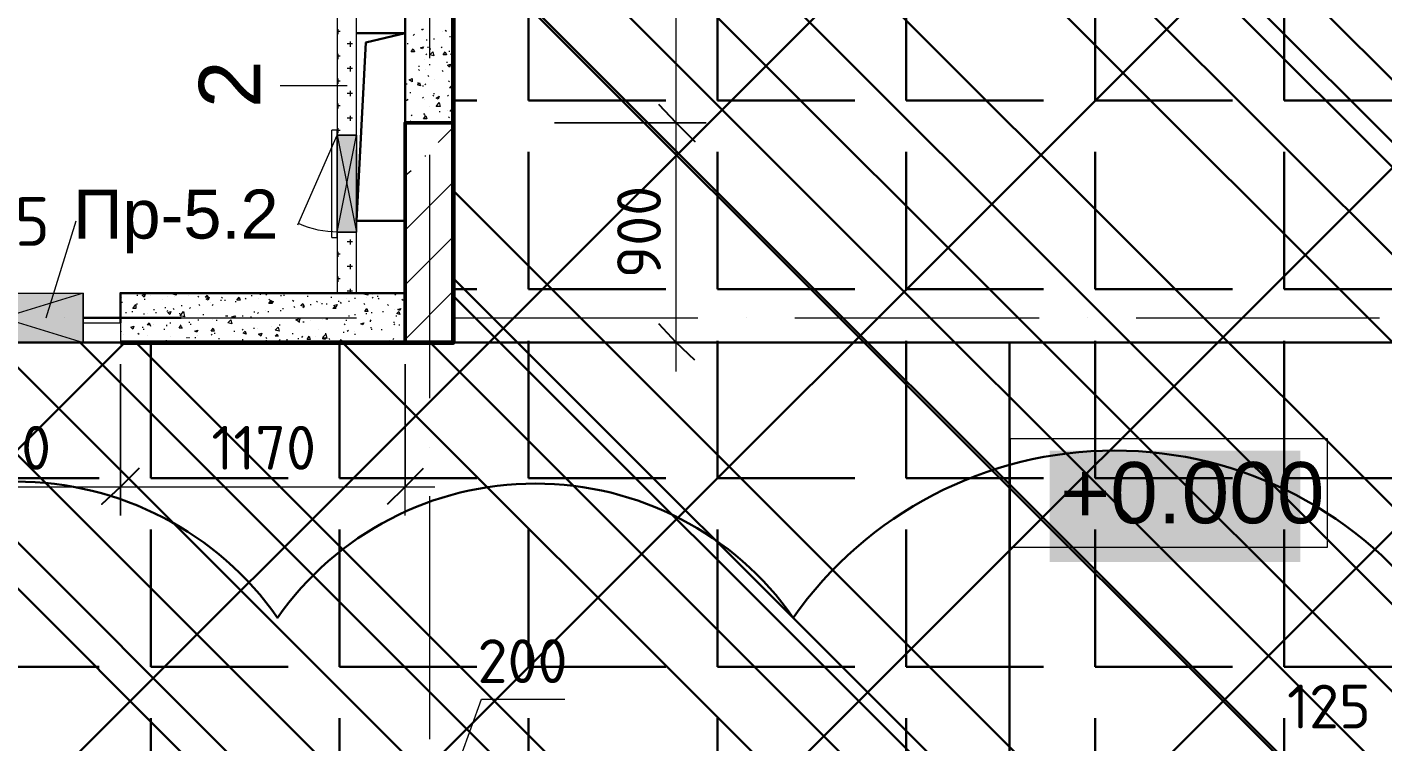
# Model space of a CAD drawing. Header units: millimetres. Extents: x -84737 to 172119, y -43083 to 59399.
# Drawn here: x 22753 to 28318, y 45437 to 48373 of the extents above; entities that cross this region are included whole.
import ezdxf

# ---------------------------------------------------------------- set-up
doc = ezdxf.new("R2010")
doc.units = ezdxf.units.MM
for name, color, linetype, lineweight in [('17) Краска СТ-3.1 стена', 6, 'Continuous', 60), ('19) Краска ПТ-5 потолок', 161, 'Continuous', 30), ('20) Шпакл. баз. фин Стена', 40, 'Continuous', 60), ('22) Шпакл. баз. фин. Потолок', 102, 'Continuous', 30), ('3) Плинутс ПЛ-1', 6, 'Continuous', 30), ('5) Затарка материала', 160, 'Continuous', 30), ('6) Уборка мусора', 20, 'Continuous', 30), ('9) Плитка КР-2 600х600', 110, 'Continuous', 30)]:
    doc.layers.add(name, color=color, linetype=linetype, lineweight=lineweight)
for name, color, linetype in [('PDF _Аннотации', 7, 'Continuous'), ('PDF _Двери', 7, 'Continuous'), ('PDF _Марки', 7, 'Continuous'), ('PDF _Несущие колонны', 7, 'Continuous'), ('PDF _Обобщенные модели', 7, 'Continuous'), ('PDF _Окна', 7, 'Continuous'), ('PDF _Оси', 7, 'Continuous'), ('PDF _Перекрытия', 7, 'Continuous'), ('PDF _Размеры-100', 7, 'Continuous'), ('PDF _Стены', 7, 'Continuous'), ('PDF _Текст', 7, 'Continuous'), ('PDF _Элементы узлов', 7, 'Continuous')]:
    doc.layers.add(name, color=color, linetype=linetype)
doc.layers.add('PDF _Высотные отметки', color=7, linetype='Continuous', true_color=0xffffff)
doc.styles.add('PDF GOSTCommon', font='arial.ttf')
doc.styles.add('PDF ISOCPEUR', font='isocpeur.ttf')

msp = doc.modelspace()

# ---------------------------------------------------------------- hatches: boundary and pattern name
at = {"layer": '19) Краска ПТ-5 потолок'}
h = msp.add_hatch(dxfattribs=at)
h.set_pattern_fill('ANSI34', color=256, scale=80, angle=90)
h.paths.add_polyline_path([(22027.2, 47077.3), (10407.1, 47077.3), (10407.1, 45159.6), (12786.1, 45159.6), (12786.1, 44579.7), (22027.2, 44579.7)])
h.paths.add_polyline_path([(26785.3, 47077.3), (24503.6, 47077.3), (22027.2, 47077.3), (22027.2, 43580.7), (26785.3, 43580.7)])
h.paths.add_polyline_path([(34714, 47077.3), (26785.3, 47077.3), (26785.3, 44579.7), (34714, 44579.7)])
h.paths.add_polyline_path([(30256.5, 49778.1), (24503.6, 49778.1), (24503.6, 47077.3), (30256.5, 47077.3)])
h.paths.add_polyline_path([(44556.2, 47077.3), (39984.4, 47077.3), (34904.5, 47077.3), (34904.5, 44579.7), (44556.2, 44579.7)])
h.paths.add_polyline_path([(44556.2, 49096.5), (41457.5, 49096.5), (41457.5, 49778.1), (39984.4, 49778.1), (39984.4, 47077.3), (44556.2, 47077.3)])
at = {"layer": '22) Шпакл. баз. фин. Потолок'}
h = msp.add_hatch(dxfattribs=at)
h.set_pattern_fill('ANSI37', color=256, scale=333)
h.paths.add_polyline_path([(22027.2, 47077.3), (10407.1, 47077.3), (10407.1, 45159.6), (12786.1, 45159.6), (12786.1, 44579.7), (22027.2, 44579.7)])
h.paths.add_polyline_path([(26785.3, 47077.3), (24503.6, 47077.3), (22027.2, 47077.3), (22027.2, 43580.7), (26785.3, 43580.7)])
h.paths.add_polyline_path([(34714, 47077.3), (26785.3, 47077.3), (26785.3, 44579.7), (34714, 44579.7)])
h.paths.add_polyline_path([(30256.5, 49778.1), (24503.6, 49778.1), (24503.6, 47077.3), (30256.5, 47077.3)])
h.paths.add_polyline_path([(44556.2, 47077.3), (39984.4, 47077.3), (34904.5, 47077.3), (34904.5, 44579.7), (44556.2, 44579.7)])
h.paths.add_polyline_path([(44556.2, 49096.5), (41457.5, 49096.5), (41457.5, 49778.1), (39984.4, 49778.1), (39984.4, 47077.3), (44556.2, 47077.3)])
at = {"layer": '9) Плитка КР-2 600х600'}
h = msp.add_hatch(dxfattribs=at)
h.set_pattern_fill('ANGLE', color=256, scale=111)
h.set_pattern_definition([(0, (0, 0), (0, 775.335), [563.88, -211.455]), (90, (0, 0), (-775.335, 5e-14), [563.88, -211.455])])
h.paths.add_polyline_path([(22027.2, 47077.3), (10407.1, 47077.3), (10407.1, 45159.6), (12786.1, 45159.6), (12786.1, 44579.7), (22027.2, 44579.7)])
h.paths.add_polyline_path([(26785.3, 47077.3), (24503.6, 47077.3), (22027.2, 47077.3), (22027.2, 43580.7), (26785.3, 43580.7)])
h.paths.add_polyline_path([(34714, 47077.3), (26785.3, 47077.3), (26785.3, 44579.7), (34714, 44579.7)])
h.paths.add_polyline_path([(30256.5, 49778.1), (24503.6, 49778.1), (24503.6, 47077.3), (30256.5, 47077.3)])
h.paths.add_polyline_path([(44556.2, 47077.3), (39984.4, 47077.3), (34904.5, 47077.3), (34904.5, 44579.7), (44556.2, 44579.7)])
h.paths.add_polyline_path([(44556.2, 49096.5), (41457.5, 49096.5), (41457.5, 49778.1), (39984.4, 49778.1), (39984.4, 47077.3), (44556.2, 47077.3)])

# ---------------------------------------------------------------- linework, layer by layer
at = {"layer": '17) Краска СТ-3.1 стена'}
msp.add_lwpolyline([(23136.3, 47077.3), (24503.6, 47077.3), (24503.6, 49778.1)], dxfattribs=at)
at = {"layer": '20) Шпакл. баз. фин Стена'}
msp.add_lwpolyline([(23136.3, 47077.3), (24503.6, 47077.3), (24503.6, 49778.1)], dxfattribs=at)
at = {"layer": '3) Плинутс ПЛ-1'}
msp.add_lwpolyline([(23136.3, 47077.3), (24503.6, 47077.3), (24503.6, 49778.1)], dxfattribs=at)
at = {"layer": '5) Затарка материала'}
msp.add_lwpolyline([(14005.6, 44914.1, -0.520567), (15891.5, 45947, -0.520567), (18277.8, 45947, -0.520567), (21632.8, 45947, -0.520567), (23780.9, 45947, -0.520567), (25898.1, 45947, -0.520567), (28535.8, 45947, -0.520567), (30735.2, 45947, -0.520567), (33386.2, 45947, -0.520567), (35941.4, 45947, -0.520567), (38114.4, 45947, -0.520567), (40309.8, 45947, -0.520567), (41526.6, 44914.1, -0.520567), (38424.9, 44914.1, -0.520567), (34946.2, 44914.1, -0.520567), (31919.6, 44914.1, -0.520567), (29416.6, 44914.1, -0.520567), (26366.2, 44914.1, -0.520567), (24002.3, 44914.1, -0.520567), (20522.4, 44914.1, -0.520567), (17139.8, 44914.1, -0.520567)], format="xyb", close=True, dxfattribs=at)
at = {"layer": '6) Уборка мусора'}
msp.add_lwpolyline([(14005.6, 44914.1, -0.520567), (15891.5, 45947, -0.520567), (18277.8, 45947, -0.520567), (21632.8, 45947, -0.520567), (23780.9, 45947, -0.520567), (25898.1, 45947, -0.520567), (28535.8, 45947, -0.520567), (30735.2, 45947, -0.520567), (33386.2, 45947, -0.520567), (35941.4, 45947, -0.520567), (38114.4, 45947, -0.520567), (40309.8, 45947, -0.520567), (41526.6, 44914.1, -0.520567), (38424.9, 44914.1, -0.520567), (34946.2, 44914.1, -0.520567), (31919.6, 44914.1, -0.520567), (29416.6, 44914.1, -0.520567), (26366.2, 44914.1, -0.520567), (24002.3, 44914.1, -0.520567), (20522.4, 44914.1, -0.520567), (17139.8, 44914.1, -0.520567)], format="xyb", close=True, dxfattribs=at)
at = {"layer": '9) Плитка КР-2 600х600'}
for points in [[(24503.6, 47077.3), (30256.5, 47077.3), (30256.5, 49778.1), (24503.6, 49778.1)], [(22027.2, 47077.3), (26785.3, 47077.3), (26785.3, 43580.7), (22027.2, 43580.7)], [(26785.3, 47077.3), (34714, 47077.3), (34714, 44579.7), (26785.3, 44579.7)]]:
    msp.add_lwpolyline(points, close=True, dxfattribs=at)
at = {"layer": 'PDF _Аннотации', "lineweight": 9}
msp.add_lwpolyline([(26789.5, 46234.9), (26789.5, 46683.6), (28089.1, 46683.6), (28089.1, 46234.9)], close=True, dxfattribs=at)
at = {"layer": 'PDF _Высотные отметки', "transparency": 33554559}
for points in [[(26950.4, 46632.8), (26950.4, 46175.6), (27979, 46632.8)], [(26950.4, 46175.6), (27979, 46632.8), (27979, 46175.6)]]:
    msp.add_solid(points, dxfattribs=at)
at = {"layer": 'PDF _Двери', "lineweight": 18}
msp.add_lwpolyline([(22983.9, 47157.7), (23136.3, 47157.7), (23136.3, 47077.3), (22983.9, 47077.3)], dxfattribs=at)
at = {"layer": 'PDF _Марки', "lineweight": 9}
for points in [[(24067.6, 48131.3), (23792.4, 48131.3)], [(22831.5, 47178.9), (22954.2, 47576.8)]]:
    msp.add_lwpolyline(points, dxfattribs=at)
at = {"layer": 'PDF _Несущие колонны', "lineweight": 50}
msp.add_lwpolyline([(24503.6, 47077.3), (24503.6, 47978.9), (24304.6, 47978.9), (24304.6, 47077.3)], close=True, dxfattribs=at)
at = {"layer": 'PDF _Несущие колонны', "lineweight": 9}
for points in [[(24440.1, 47898.5), (24503.6, 47962)], [(24385.1, 47843.5), (24389.3, 47843.5)], [(24304.6, 47763.1), (24330, 47784.2)], [(24304.6, 47538.7), (24503.6, 47737.7)], [(24304.6, 47314.3), (24503.6, 47513.3)], [(24304.6, 47090), (24503.6, 47288.9)]]:
    msp.add_lwpolyline(points, dxfattribs=at)
at = {"layer": 'PDF _Обобщенные модели', "lineweight": 30}
for points in [[(24304.6, 47576.8), (24105.7, 47576.8), (24143.8, 48309.1), (24304.6, 48347.2), (24105.7, 48347.2)], [(22983.9, 47178.9), (23386, 47178.9)]]:
    msp.add_lwpolyline(points, dxfattribs=at)
at = {"layer": 'PDF _Окна', "color": 8, "true_color": 0x808080, "transparency": 33554559}
for points in [[(24025.2, 47928.2), (24025.2, 47530.2), (24105.7, 47928.2)], [(24025.2, 47530.2), (24105.7, 47928.2), (24105.7, 47530.2)], [(22323.5, 47077.3), (22983.9, 47077.3), (22323.5, 47280.5)], [(22983.9, 47077.3), (22323.5, 47280.5), (22983.9, 47280.5)]]:
    msp.add_solid(points, dxfattribs=at)
at = {"layer": 'PDF _Оси', "lineweight": 9}
for points in [[(24406.2, 48245.6), (24406.2, 49244.7)], [(24406.2, 48046.7), (24406.2, 48046.7)], [(24406.2, 46848.7), (24406.2, 47847.7)], [(22907.7, 47178.9), (22907.7, 47178.9)], [(23106.6, 47178.9), (24105.7, 47178.9)], [(24304.6, 47178.9), (24304.6, 47178.9)], [(24507.8, 47178.9), (25506.9, 47178.9)], [(25705.8, 47178.9), (25705.8, 47178.9)], [(25904.8, 47178.9), (26908, 47178.9)], [(27107, 47178.9), (27107, 47178.9)], [(27306, 47178.9), (28305, 47178.9)], [(24406.2, 46645.5), (24406.2, 46645.5)], [(24406.2, 45447.5), (24406.2, 46446.5)]]:
    msp.add_lwpolyline(points, dxfattribs=at)
at = {"layer": 'PDF _Перекрытия', "lineweight": 30}
for points in [[(24105.7, 48347.2), (24304.6, 48347.2)], [(24304.6, 47576.8), (24105.7, 47576.8)]]:
    msp.add_lwpolyline(points, dxfattribs=at)
at = {"layer": 'PDF _Размеры-100', "lineweight": 9}
for points in [[(25418, 46958.8), (25418, 47978.9), (24918.4, 47978.9), (25540.7, 47978.9), (24918.4, 47978.9), (25418, 47978.9), (25418, 49896.6)], [(25540.7, 47077.3), (24918.4, 47077.3), (25418, 47077.3)], [(10284.3, 46484.6), (13543.9, 46484.6), (14043.4, 46484.6), (14454, 46484.6), (15554.6, 46484.6), (15956.8, 46484.6), (16456.3, 46484.6), (18344.3, 46484.6), (19296.8, 46484.6), (19906.4, 46484.6), (20854.6, 46484.6), (21184.8, 46484.6), (22086.4, 46484.6), (23136.3, 46484.6), (23136.3, 46988.4), (23136.3, 46366.1), (23136.3, 46988.4), (23136.3, 46484.6), (24427.4, 46484.6)], [(24304.6, 46366.1), (24304.6, 46988.4), (24304.6, 46484.6)], [(24406.2, 45024.2), (24617.9, 45612.6), (24960.8, 45612.6)]]:
    msp.add_lwpolyline(points, dxfattribs=at)
at = {"layer": 'PDF _Размеры-100', "lineweight": 25}
for points in [[(25346, 48055.1), (25418, 47978.9), (25494.2, 47902.8), (25418, 47978.9)], [(23212.5, 46560.8), (23136.3, 46484.6), (23060.1, 46412.7), (23136.3, 46484.6)]]:
    msp.add_lwpolyline(points, close=True, dxfattribs=at)
for points in [[(25494.2, 47005.3), (25418, 47077.3), (25346, 47153.5)], [(24232.7, 46412.7), (24304.6, 46484.6), (24380.8, 46560.8)]]:
    msp.add_lwpolyline(points, dxfattribs=at)
at = {"layer": 'PDF _Стены', "lineweight": 30}
for points in [[(24537.5, 49778.1), (24304.6, 49778.1), (24304.6, 47978.9), (24503.6, 47978.9), (24503.6, 49977), (24537.5, 49977)], [(23136.3, 47077.3), (24304.6, 47077.3), (24304.6, 47280.5), (23136.3, 47280.5), (23136.3, 47157.7)]]:
    msp.add_lwpolyline(points, dxfattribs=at)
at = {"layer": 'PDF _Стены', "lineweight": 18}
for points in [[(24105.7, 47928.2), (24105.7, 49579.1), (24025.2, 49579.1), (23657, 49579.1)], [(23657, 49498.7), (24025.2, 49498.7), (24025.2, 47928.2)], [(24025.2, 47530.2), (24025.2, 47280.5)], [(24105.7, 47280.5), (24105.7, 47530.2)]]:
    msp.add_lwpolyline(points, dxfattribs=at)
at = {"layer": 'PDF _Стены', "lineweight": 9}
for points in [[(24029.5, 48343), (24029.5, 48364.2)], [(24372.4, 48364.2), (24376.6, 48359.9)], [(24376.6, 48364.2), (24380.8, 48364.2)], [(24499.4, 48359.9), (24503.6, 48364.2)], [(24025.2, 48355.7), (24037.9, 48355.7)], [(24080.3, 48292.2), (24080.3, 48313.4)], [(24338.5, 48338.8), (24342.7, 48343)], [(24393.5, 48317.6), (24393.5, 48321.8)], [(24423.2, 48326.1), (24423.2, 48321.8)], [(24457, 48355.7), (24457, 48355.7)], [(24469.7, 48359.9), (24474, 48355.7)], [(24486.7, 48334.5), (24490.9, 48334.5)], [(24025.2, 48254.1), (24037.9, 48254.1)], [(24029.5, 48241.4), (24029.5, 48262.6)], [(24067.6, 48304.9), (24088.7, 48304.9)], [(24313.1, 48304.9), (24317.3, 48304.9)], [(24389.3, 48258.3), (24393.5, 48262.6)], [(24397.8, 48292.2), (24397.8, 48288)], [(24406.2, 48283.7), (24410.5, 48283.7)], [(24452.8, 48288), (24457, 48292.2)], [(24486.7, 48271), (24486.7, 48275.3)], [(24490.9, 48262.6), (24495.1, 48258.3)], [(24495.1, 48288), (24495.1, 48283.7)], [(24067.6, 48203.3), (24088.7, 48203.3)], [(24080.3, 48190.6), (24080.3, 48211.8)], [(24359.7, 48211.8), (24363.9, 48211.8)], [(24359.7, 48199.1), (24363.9, 48194.8)], [(24385.1, 48241.4), (24385.1, 48241.4)], [(24389.3, 48199.1), (24389.3, 48199.1)], [(24406.2, 48216), (24406.2, 48220.2)], [(24457, 48194.8), (24461.3, 48190.6)], [(24474, 48228.7), (24478.2, 48228.7)], [(24482.4, 48211.8), (24486.7, 48211.8)], [(24025.2, 48152.5), (24037.9, 48152.5)], [(24029.5, 48139.8), (24029.5, 48161)], [(24308.9, 48139.8), (24313.1, 48139.8)], [(24355.4, 48144), (24359.7, 48144)], [(24385.1, 48135.6), (24389.3, 48139.8)], [(24397.8, 48173.7), (24402, 48169.4)], [(24427.4, 48156.7), (24427.4, 48156.7)], [(24482.4, 48152.5), (24482.4, 48152.5)], [(24482.4, 48152.5), (24486.7, 48148.3)], [(24495.1, 48169.4), (24499.4, 48165.2)], [(24067.6, 48101.7), (24088.7, 48101.7)], [(24080.3, 48089), (24080.3, 48110.2)], [(24325.8, 48105.9), (24325.8, 48101.7)], [(24376.6, 48131.3), (24380.8, 48131.3)], [(24376.6, 48080.5), (24380.8, 48084.8)], [(24418.9, 48093.2), (24423.2, 48089)], [(24423.2, 48101.7), (24423.2, 48097.5)], [(24478.2, 48089), (24482.4, 48093.2)], [(24495.1, 48097.5), (24495.1, 48097.5)], [(24025.2, 48050.9), (24037.9, 48050.9)], [(24029.5, 48038.2), (24029.5, 48059.4)], [(24308.9, 48072.1), (24313.1, 48072.1)], [(24313.1, 48076.3), (24317.3, 48072.1)], [(24385.1, 48076.3), (24385.1, 48076.3)], [(24478.2, 48029.7), (24478.2, 48029.7)], [(24490.9, 48025.5), (24490.9, 48029.7), (24495.1, 48034)], [(24067.6, 48000.1), (24088.7, 48000.1)], [(24080.3, 47987.4), (24080.3, 48008.6)], [(24325.8, 47987.4), (24330, 47983.2)], [(24330, 48008.6), (24334.3, 48012.8)], [(24380.8, 48017), (24385.1, 48017)], [(24385.1, 48012.8), (24385.1, 48008.6), (24389.3, 48004.3)], [(24423.2, 47983.2), (24427.4, 47978.9)], [(24444.3, 48025.5), (24448.6, 48025.5)], [(24482.4, 48004.3), (24486.7, 48000.1)], [(24025.2, 47949.3), (24037.9, 47949.3)], [(24029.5, 47936.6), (24029.5, 47957.8)], [(24067.6, 47492.1), (24088.7, 47492.1)], [(24080.3, 47479.4), (24080.3, 47500.6)], [(24025.2, 47441.3), (24037.9, 47441.3)], [(24029.5, 47428.6), (24029.5, 47449.8)], [(24067.6, 47390.5), (24088.7, 47390.5)], [(24080.3, 47377.8), (24080.3, 47399)], [(24025.2, 47339.7), (24037.9, 47339.7)], [(24029.5, 47327), (24029.5, 47348.2)], [(23136.3, 47259.3), (23140.5, 47263.5)], [(23161.7, 47276.2), (23161.7, 47276.2)], [(23204, 47272), (23208.2, 47272)], [(23233.6, 47255.1), (23237.9, 47255.1)], [(23259, 47272), (23259, 47272)], [(23309.8, 47255.1), (23309.8, 47255.1)], [(23331, 47267.8), (23331, 47267.8)], [(23364.9, 47280.5), (23364.9, 47272), (23352.2, 47276.2), (23356.4, 47280.5)], [(23356.4, 47267.8), (23356.4, 47267.8)], [(23415.7, 47272), (23415.7, 47272)], [(23453.8, 47267.8), (23458, 47263.5)], [(23546.9, 47250.8), (23551.1, 47250.8)], [(23551.1, 47263.5), (23555.4, 47259.3)], [(23563.8, 47250.8), (23568.1, 47250.8)], [(23618.9, 47259.3), (23623.1, 47259.3)], [(23648.5, 47259.3), (23652.7, 47255.1)], [(23673.9, 47272), (23673.9, 47267.8)], [(23703.5, 47259.3), (23703.5, 47259.3)], [(23707.8, 47276.2), (23712, 47276.2)], [(23733.2, 47272), (23737.4, 47276.2)], [(23745.9, 47255.1), (23750.1, 47250.8)], [(23796.6, 47267.8), (23796.6, 47272)], [(23805.1, 47272), (23809.3, 47272)], [(23843.2, 47250.8), (23847.4, 47246.6)], [(23902.5, 47267.8), (23906.7, 47267.8)], [(23999.8, 47263.5), (24004.1, 47263.5)], [(24063.3, 47259.3), (24063.3, 47259.3)], [(24067.6, 47288.9), (24088.7, 47288.9)], [(24080.3, 47280.5), (24080.3, 47297.4)], [(24097.2, 47259.3), (24101.4, 47259.3)], [(24152.2, 47280.5), (24152.2, 47272), (24135.3, 47276.2), (24139.5, 47280.5)], [(24148, 47263.5), (24148, 47263.5)], [(24169.2, 47280.5), (24173.4, 47276.2)], [(24169.2, 47259.3), (24173.4, 47263.5)], [(24190.3, 47267.8), (24194.6, 47267.8)], [(24194.6, 47259.3), (24198.8, 47255.1)], [(24262.3, 47272), (24266.5, 47276.2), (24262.3, 47276.2)], [(24291.9, 47255.1), (24296.2, 47250.8)], [(23140.5, 47242.4), (23144.7, 47242.4)], [(23157.4, 47200), (23161.7, 47200)], [(23182.8, 47204.3), (23187.1, 47204.3)], [(23204, 47238.1), (23204, 47233.9)], [(23233.6, 47191.6), (23233.6, 47195.8)], [(23246.3, 47195.8), (23246.3, 47195.8)], [(23271.7, 47212.7), (23276, 47212.7)], [(23280.2, 47200), (23284.4, 47200)], [(23318.3, 47221.2), (23322.5, 47221.2)], [(23326.8, 47204.3), (23331, 47208.5)], [(23352.2, 47217), (23356.4, 47212.7)], [(23377.6, 47195.8), (23381.8, 47195.8)], [(23386, 47229.7), (23390.3, 47229.7)], [(23419.9, 47217), (23424.1, 47221.2)], [(23458, 47233.9), (23462.2, 47229.7)], [(23504.6, 47242.4), (23504.6, 47242.4)], [(23513, 47229.7), (23517.3, 47233.9)], [(23610.4, 47242.4), (23610.4, 47246.6)], [(23686.6, 47200), (23686.6, 47204.3)], [(23699.3, 47195.8), (23703.5, 47200)], [(23733.2, 47208.5), (23733.2, 47208.5)], [(23741.6, 47204.3), (23745.9, 47204.3)], [(23792.4, 47208.5), (23796.6, 47208.5)], [(23800.9, 47217), (23805.1, 47217)], [(23847.4, 47225.4), (23851.7, 47221.2)], [(23885.5, 47221.2), (23889.8, 47225.4)], [(23915.2, 47233.9), (23919.4, 47233.9)], [(23940.6, 47246.6), (23944.8, 47242.4)], [(23957.5, 47242.4), (23957.5, 47242.4)], [(23961.7, 47238.1), (23966, 47238.1)], [(23982.9, 47233.9), (23982.9, 47238.1)], [(24029.5, 47246.6), (24033.7, 47246.6)], [(24037.9, 47242.4), (24042.2, 47238.1)], [(24071.8, 47246.6), (24076, 47246.6)], [(24135.3, 47238.1), (24139.5, 47233.9)], [(24143.8, 47195.8), (24148, 47195.8)], [(24164.9, 47200), (24169.2, 47200)], [(24211.5, 47204.3), (24215.7, 47204.3)], [(24232.7, 47233.9), (24236.9, 47229.7)], [(24262.3, 47212.7), (24262.3, 47212.7)], [(23140.5, 47174.6), (23140.5, 47178.9), (23140.5, 47183.1)], [(23225.2, 47140.8), (23229.4, 47140.8)], [(23259, 47149.2), (23246.3, 47149.2), (23254.8, 47157.7), (23259, 47145)], [(23271.7, 47149.2), (23271.7, 47149.2)], [(23326.8, 47145), (23326.8, 47149.2)], [(23339.5, 47157.7), (23343.7, 47157.7)], [(23386, 47145), (23390.3, 47136.5), (23377.6, 47136.5), (23386, 47149.2)], [(23419.9, 47157.7), (23419.9, 47161.9)], [(23424.1, 47153.5), (23424.1, 47149.2)], [(23453.8, 47170.4), (23458, 47170.4)], [(23474.9, 47191.6), (23479.2, 47191.6)], [(23500.3, 47178.9), (23504.6, 47178.9)], [(23513, 47170.4), (23513, 47170.4)], [(23530, 47170.4), (23530, 47166.2)], [(23568.1, 47187.3), (23572.3, 47187.3), (23576.5, 47187.3)], [(23606.2, 47183.1), (23610.4, 47187.3)], [(23635.8, 47187.3), (23640, 47187.3)], [(23669.7, 47183.1), (23673.9, 47183.1)], [(23754.3, 47145), (23754.3, 47145)], [(23767, 47178.9), (23771.3, 47178.9)], [(23788.2, 47149.2), (23792.4, 47149.2)], [(23872.8, 47174.6), (23868.6, 47161.9), (23855.9, 47170.4), (23868.6, 47174.6)], [(23868.6, 47174.6), (23868.6, 47174.6)], [(23868.6, 47161.9), (23872.8, 47161.9)], [(23885.5, 47161.9), (23889.8, 47161.9)], [(23915.2, 47166.2), (23915.2, 47166.2)], [(23966, 47170.4), (23966, 47170.4)], [(23978.7, 47174.6), (23982.9, 47174.6), (23987.1, 47174.6)], [(24054.9, 47153.5), (24059.1, 47149.2)], [(24063.3, 47170.4), (24063.3, 47166.2)], [(24071.8, 47187.3), (24076, 47187.3)], [(24097.2, 47191.6), (24101.4, 47191.6)], [(24160.7, 47170.4), (24164.9, 47166.2)], [(24160.7, 47166.2), (24160.7, 47161.9)], [(24164.9, 47136.5), (24164.9, 47140.8)], [(24258.1, 47161.9), (24258.1, 47157.7)], [(24258.1, 47149.2), (24262.3, 47153.5)], [(24266.5, 47187.3), (24270.8, 47187.3)], [(24279.2, 47149.2), (24283.5, 47149.2)], [(23136.3, 47119.6), (23140.5, 47123.8)], [(23149, 47111.1), (23149, 47111.1)], [(23187.1, 47085.7), (23187.1, 47085.7)], [(23208.2, 47115.4), (23212.5, 47111.1)], [(23229.4, 47132.3), (23233.6, 47132.3)], [(23246.3, 47106.9), (23246.3, 47106.9)], [(23284.4, 47081.5), (23284.4, 47081.5)], [(23292.9, 47085.7), (23292.9, 47085.7)], [(23314.1, 47132.3), (23318.3, 47132.3)], [(23322.5, 47085.7), (23326.8, 47085.7)], [(23343.7, 47102.7), (23343.7, 47102.7)], [(23407.2, 47098.4), (23411.4, 47098.4)], [(23415.7, 47098.4), (23419.9, 47098.4)], [(23441.1, 47098.4), (23445.3, 47098.4)], [(23453.8, 47106.9), (23453.8, 47106.9)], [(23508.8, 47106.9), (23513, 47111.1)], [(23521.5, 47115.4), (23525.7, 47115.4)], [(23538.4, 47094.2), (23542.7, 47094.2)], [(23601.9, 47123.8), (23606.2, 47123.8)], [(23635.8, 47128.1), (23640, 47132.3)], [(23635.8, 47090), (23640, 47090)], [(23682.4, 47136.5), (23686.6, 47136.5)], [(23699.3, 47136.5), (23699.3, 47136.5)], [(23733.2, 47098.4), (23737.4, 47094.2)], [(23733.2, 47085.7), (23737.4, 47085.7)], [(23788.2, 47085.7), (23792.4, 47090)], [(23817.8, 47090), (23822, 47090)], [(23830.5, 47081.5), (23834.7, 47081.5)], [(23843.2, 47115.4), (23843.2, 47111.1)], [(23864.4, 47094.2), (23868.6, 47094.2)], [(23881.3, 47098.4), (23885.5, 47102.7)], [(23936.3, 47102.7), (23936.3, 47102.7)], [(23949, 47132.3), (23949, 47132.3)], [(23978.7, 47111.1), (23978.7, 47115.4)], [(23991.4, 47094.2), (23995.6, 47090)], [(24042.2, 47077.3), (24033.7, 47077.3), (24042.2, 47090), (24046.4, 47077.3)], [(24050.6, 47119.6), (24054.9, 47119.6)], [(24067.6, 47123.8), (24071.8, 47128.1)], [(24097.2, 47123.8), (24097.2, 47123.8)], [(24097.2, 47111.1), (24101.4, 47111.1)], [(24164.9, 47132.3), (24169.2, 47132.3)], [(24164.9, 47077.3), (24164.9, 47081.5)], [(24173.4, 47077.3), (24173.4, 47081.5), (24177.6, 47077.3)], [(24207.3, 47132.3), (24207.3, 47128.1)], [(24232.7, 47077.3), (24228.4, 47081.5), (24241.1, 47085.7), (24241.1, 47077.3)], [(24253.8, 47090), (24258.1, 47094.2)], [(24279.2, 47081.5), (24283.5, 47081.5)], [(23381.8, 47077.3), (23381.8, 47077.3)], [(23627.3, 47077.3), (23627.3, 47077.3)], [(23927.9, 47077.3), (23927.9, 47077.3)]]:
    msp.add_lwpolyline(points, dxfattribs=at)
for points in [[(24338.5, 48283.7), (24342.7, 48271), (24330, 48271)], [(24380.8, 48292.2), (24376.6, 48283.7), (24368.1, 48288)], [(24423.2, 48254.1), (24406.2, 48258.3), (24418.9, 48271)], [(24469.7, 48271), (24474, 48258.3), (24461.3, 48258.3)], [(24490.9, 48220.2), (24486.7, 48207.5), (24478.2, 48216)], [(24334.3, 48161), (24334.3, 48148.3), (24321.6, 48156.7)], [(24363.9, 48144), (24368.1, 48131.3), (24355.4, 48135.6)], [(24444.3, 48089), (24440.1, 48076.3), (24431.6, 48080.5)], [(24495.1, 48131.3), (24499.4, 48122.9), (24486.7, 48122.9)], [(24448.6, 48046.7), (24431.6, 48046.7), (24444.3, 48063.6)], [(24389.3, 48008.6), (24393.5, 47995.9), (24380.8, 47995.9)], [(23237.9, 47276.2), (23233.6, 47263.5), (23225.2, 47272)], [(23491.9, 47272), (23496.1, 47263.5), (23483.4, 47263.5)], [(23500.3, 47263.5), (23496.1, 47250.8), (23487.6, 47255.1)], [(23623.1, 47263.5), (23627.3, 47250.8), (23614.6, 47250.8)], [(23754.3, 47250.8), (23758.6, 47238.1), (23745.9, 47238.1)], [(23199.8, 47217), (23187.1, 47217), (23199.8, 47233.9)], [(23343.7, 47204.3), (23339.5, 47191.6), (23331, 47200)], [(23398.7, 47183.1), (23381.8, 47187.3), (23394.5, 47204.3)], [(23762.8, 47246.6), (23758.6, 47238.1), (23750.1, 47242.4)], [(23885.5, 47238.1), (23889.8, 47225.4), (23877.1, 47229.7)], [(24016.8, 47225.4), (24021, 47217), (24008.3, 47217)], [(24025.2, 47233.9), (24021, 47221.2), (24012.5, 47229.7)], [(24148, 47217), (24152.2, 47204.3), (24139.5, 47204.3)], [(24279.2, 47204.3), (24283.5, 47191.6), (24270.8, 47195.8)], [(24287.7, 47217), (24283.5, 47208.5), (24275, 47212.7)], [(23191.3, 47145), (23187.1, 47132.3), (23178.6, 47140.8)], [(23593.5, 47153.5), (23576.5, 47157.7), (23589.2, 47170.4)], [(23606.2, 47187.3), (23606.2, 47178.9), (23593.5, 47183.1)], [(23788.2, 47123.8), (23771.3, 47128.1), (23784, 47140.8)], [(24135.3, 47157.7), (24131.1, 47149.2), (24122.6, 47153.5)], [(23453.8, 47128.1), (23449.5, 47119.6), (23441.1, 47123.8)], [(23517.3, 47136.5), (23521.5, 47123.8), (23508.8, 47123.8)], [(23648.5, 47123.8), (23652.7, 47111.1), (23640, 47115.4)], [(23716.2, 47115.4), (23712, 47102.7), (23703.5, 47111.1)], [(23779.7, 47111.1), (23784, 47102.7), (23771.3, 47102.7)], [(23910.9, 47102.7), (23915.2, 47090), (23902.5, 47090)], [(23982.9, 47094.2), (23966, 47098.4), (23978.7, 47111.1)], [(23978.7, 47098.4), (23974.4, 47090), (23966, 47094.2)]]:
    msp.add_lwpolyline(points, close=True, dxfattribs=at)
at = {"layer": 'PDF _Элементы узлов', "lineweight": 9}
for points in [[(23864.4, 47559.9), (24025.2, 47928.2), (24025.2, 47949.3), (24004.1, 47949.3)], [(24004.1, 47509.1), (24025.2, 47509.1), (24025.2, 47530.2)]]:
    msp.add_lwpolyline(points, dxfattribs=at)
at = {"layer": 'PDF _Элементы узлов', "lineweight": 18}
for points in [[(24004.1, 47509.1), (24004.1, 47949.3)], [(24025.2, 47530.2), (24105.7, 47928.2), (24025.2, 47928.2), (24105.7, 47530.2)], [(24025.2, 47928.2), (24025.2, 47530.2), (24105.7, 47530.2), (24105.7, 47868.9)]]:
    msp.add_lwpolyline(points, dxfattribs=at)
msp.add_lwpolyline([(24025.2, 47530.2), (24025.2, 47928.2), (24105.7, 47928.2), (24105.7, 47530.2)], close=True, dxfattribs=at)
at = {"layer": 'PDF _Элементы узлов', "lineweight": 9}
msp.add_lwpolyline([(22983.9, 47280.5), (22983.9, 47077.3), (22323.5, 47077.3), (22323.5, 47280.5), (22983.9, 47077.3), (22983.9, 47280.5), (22323.5, 47077.3), (22323.5, 47280.5)], close=True, dxfattribs=at)
msp.add_arc((24028.3, 47932.2), 400, 246.5002, 270, dxfattribs=at)

# ---------------------------------------------------------------- texts
at = {"layer": 'PDF _Текст', "attachment_point": 4, "rotation": 90}
for s, insert, char_height, style in [('2', (23584.1, 48040.2), 251.6, 'PDF GOSTCommon'), ('900', (25265, 47341.7), 180, 'PDF ISOCPEUR')]:
    msp.add_mtext(s, dxfattribs=dict(at, insert=insert, char_height=char_height, style=style))
at = {"layer": 'PDF _Текст', "attachment_point": 4}
for s, insert, char_height, style in [('Пр-5.2', (22942.5, 47574.3), 201.27, 'PDF GOSTCommon'), ('П-5', (22387.9, 47574.4), 200, 'PDF ISOCPEUR'), ('1050', (22383.7, 46644.8), 180, 'PDF ISOCPEUR'), ('1170', (23509.7, 46644.8), 180, 'PDF ISOCPEUR'), ('+0.000', (26993.8, 46458.7), 251.59, 'PDF GOSTCommon'), ('200', (24602, 45768.5), 180, 'PDF ISOCPEUR'), ('125', (27925.1, 45582.2), 180, 'PDF ISOCPEUR')]:
    msp.add_mtext(s, dxfattribs=dict(at, insert=insert, char_height=char_height, style=style))

doc.saveas('drawing.dxf')
